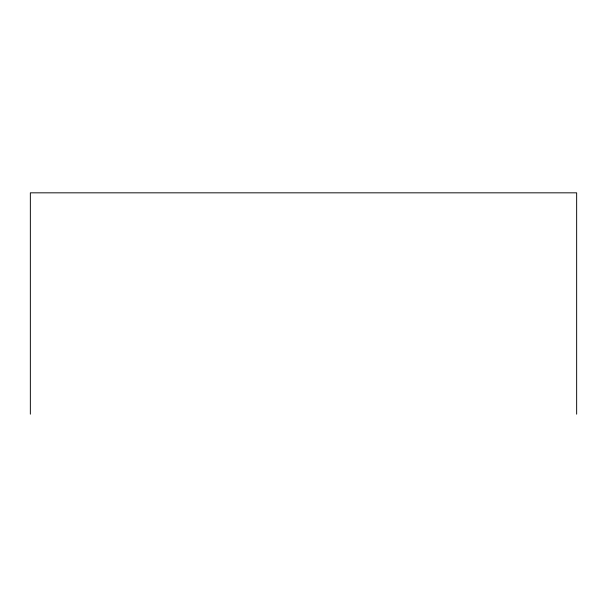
<?xml version="1.0" encoding="UTF-8"?>
<svg xmlns="http://www.w3.org/2000/svg" width="607" height="607" viewBox="0 0 607 607"><rect width="100%" height="100%" fill="white"/><g stroke="black" fill="none" stroke-linecap="round" stroke-linejoin="round"><path stroke-width="0.91" d="M576.65 414.171L576.65 192.829L30.35 192.829L30.35 414.171"/></g></svg>
